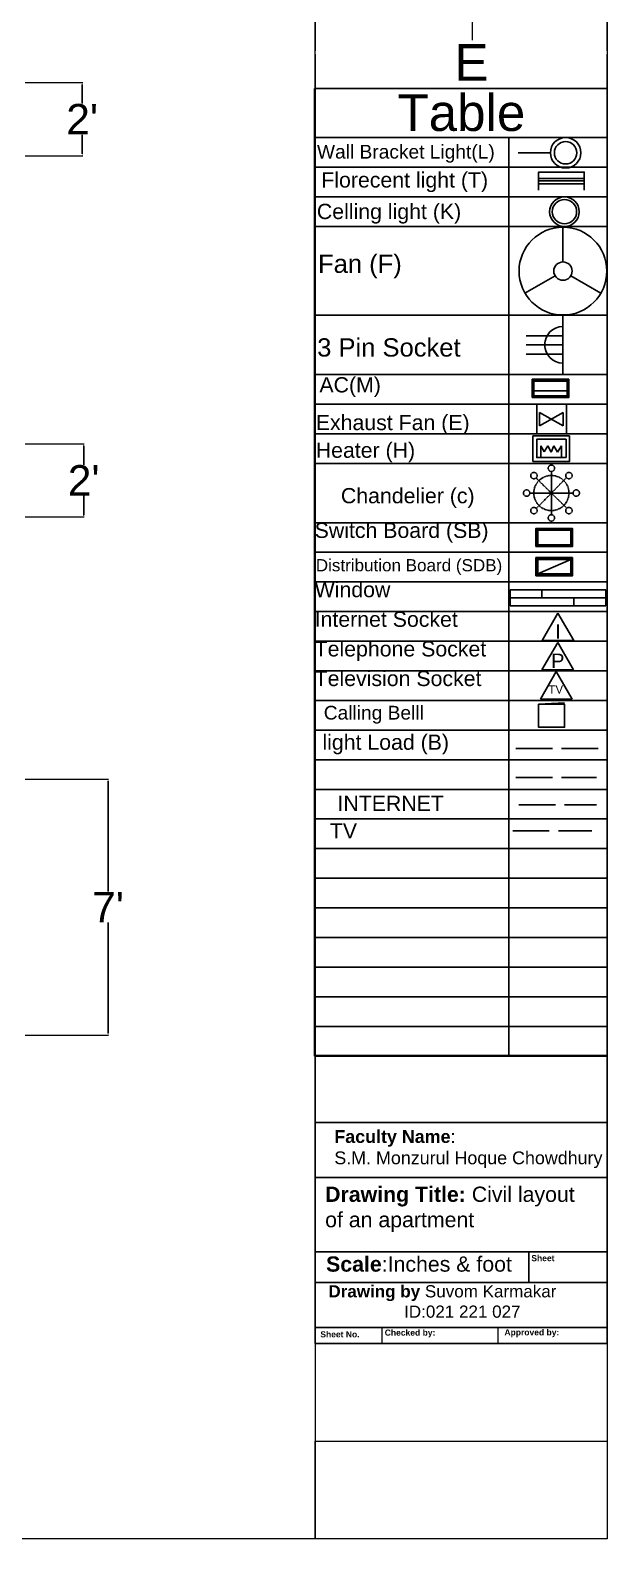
# Model space of a CAD drawing. Header units: inches. Extents: x 1396 to 31789, y 4626 to 27828.
# Drawn here: x 23411.4 to 23601, y 27043.9 to 27538.8 of the extents above; entities that cross this region are included whole.
import ezdxf
from ezdxf.enums import TextEntityAlignment as Align

# ---------------------------------------------------------------- set-up
doc = ezdxf.new("R2010")
doc.units = ezdxf.units.IN
doc.header["$MEASUREMENT"] = 0
doc.linetypes.add('ACAD_ISO02W100', pattern=[15, 12, -3])
for name, color, linetype in [('bath', 4, 'Continuous'), ('freecads.com', 7, 'Continuous'), ('Heavy Load', 3, 'ACAD_ISO02W100'), ('iNTERNET', 30, 'ACAD_ISO02W100'), ('light_dwgmodels.com', 250, 'ACAD_ISO02W100'), ('TV WIRE', 62, 'ACAD_ISO02W100')]:
    doc.layers.add(name, color=color, linetype=linetype)
doc.layers.add('text', color=6, linetype='Continuous', lineweight=9)
doc.styles.add('Arial', font='arial.ttf')
doc.styles.add('Arial_B_1', font='arialbd.ttf', dxfattribs={"height": 2})
doc.styles.get("Standard").update_dxf_attribs({"font": 'arial.ttf'})
doc.dimstyles.new('civil layout', dxfattribs={"dimtxt": 10, "dimasz": 0.625, "dimexe": 0.18, "dimexo": 0.0625, "dimgap": 0.09, "dimtad": 0, "dimtih": 1, "dimtoh": 1, "dimdec": 1, "dimzin": 0, "dimdsep": 46, "dimlunit": 4, "dimtxsty": 'Standard', "dimcen": 0.09, "dimclrd": 256, "dimclre": 256, "dimclrt": 256, "dimadec": 0, "dimazin": 0, "dimtfac": 1.5, "dimtdec": 1, "dimtofl": 0, "dimtmove": 0, "dimatfit": 0, "dimfxl": 1, "dimtolj": 1, "dimtzin": 0, "dimlwe": -1, "dimarcsym": 0})

# ---------------------------------------------------------------- blocks, each defined once
blk = doc.blocks.new('chandelier')
at = {"color": 0}
for p, q in [((193, -189), (-193, 189)), ((189, 193), (-189, -193)), ((0, -270), (0, 270)), ((270, 0), (-270, 0))]:
    blk.add_line(p, q, dxfattribs=at)
for centre, radius in [((-219, 219), 40), ((0, 0), 220), ((0, 310), 40), ((219, 219), 40), ((-310, 0), 40), ((310, 0), 40), ((-219, -219), 40), ((219, -219), 40), ((0, -310), 40)]:
    blk.add_circle(centre, radius, dxfattribs=at)
blk = doc.blocks.new('*D92')
at = {"layer": 'Defpoints', "color": 0, "transparency": 16777216}
for p in [(23409.7, 27293.13), (23409.7, 27209.13), (23437, 27209.13)]:
    blk.add_point(p, dxfattribs=at)
at = {"layer": 'text', "transparency": 16777216}
for p, q in [((23409.76, 27293.13), (23437.18, 27293.13)), ((23409.76, 27209.13), (23437.18, 27209.13))]:
    blk.add_line(p, q, dxfattribs=at)
at = {"layer": 'text', "lineweight": -2, "transparency": 16777216}
for p, q in [((23437, 27292.5), (23437, 27256.22)), ((23437, 27209.75), (23437, 27246.04))]:
    blk.add_line(p, q, dxfattribs=at)
at = {"layer": 'text', "transparency": 16777216}
for points in [[(23436.89, 27292.5), (23437.1, 27292.5), (23437, 27293.13)], [(23436.89, 27209.75), (23437.1, 27209.75), (23437, 27209.13)]]:
    blk.add_solid(points, dxfattribs=at)
at = {"layer": 'text', "transparency": 16777216, "insert": (23437, 27251.13), "char_height": 10, "width": 23.3269, "attachment_point": 5}
blk.add_mtext("\\A1;7'", dxfattribs=at)
blk = doc.blocks.new('*D96')
at = {"layer": 'Defpoints', "color": 0, "transparency": 16777216}
for p in [(23409.7, 27521.63), (23409.7, 27497.63), (23428.5, 27497.63)]:
    blk.add_point(p, dxfattribs=at)
at = {"layer": 'text', "transparency": 16777216}
for p, q in [((23409.76, 27521.63), (23428.68, 27521.63)), ((23409.76, 27497.63), (23428.68, 27497.63))]:
    blk.add_line(p, q, dxfattribs=at)
at = {"layer": 'text', "lineweight": -2, "transparency": 16777216}
for p, q in [((23428.5, 27521), (23428.5, 27514.74)), ((23428.5, 27498.25), (23428.5, 27504.52))]:
    blk.add_line(p, q, dxfattribs=at)
at = {"layer": 'text', "transparency": 16777216}
for points in [[(23428.39, 27521), (23428.6, 27521), (23428.5, 27521.63)], [(23428.39, 27498.25), (23428.6, 27498.25), (23428.5, 27497.63)]]:
    blk.add_solid(points, dxfattribs=at)
at = {"layer": 'text', "transparency": 16777216, "insert": (23428.5, 27509.63), "char_height": 10, "attachment_point": 5}
blk.add_mtext("\\A1;2'", dxfattribs=at)
blk = doc.blocks.new('*D97')
at = {"layer": 'Defpoints', "color": 0, "transparency": 16777216}
for p in [(23409.7, 27403.13), (23409.7, 27379.13), (23429, 27379.13)]:
    blk.add_point(p, dxfattribs=at)
at = {"layer": 'text', "transparency": 16777216}
for p, q in [((23409.76, 27403.13), (23429.18, 27403.13)), ((23409.76, 27379.13), (23429.18, 27379.13))]:
    blk.add_line(p, q, dxfattribs=at)
at = {"layer": 'text', "lineweight": -2, "transparency": 16777216}
for p, q in [((23429, 27402.5), (23429, 27396.24)), ((23429, 27379.75), (23429, 27386.02))]:
    blk.add_line(p, q, dxfattribs=at)
at = {"layer": 'text', "transparency": 16777216}
for points in [[(23428.89, 27402.5), (23429.1, 27402.5), (23429, 27403.13)], [(23428.89, 27379.75), (23429.1, 27379.75), (23429, 27379.13)]]:
    blk.add_solid(points, dxfattribs=at)
at = {"layer": 'text', "transparency": 16777216, "insert": (23429, 27391.13), "char_height": 10, "attachment_point": 5}
blk.add_mtext("\\A1;2'", dxfattribs=at)

msp = doc.modelspace()

# ---------------------------------------------------------------- linework, layer by layer
at = {"color": 7, "true_color": 0xffffff}
msp.add_line((23582.13, 27498.62), (23571.57, 27498.62), dxfattribs=at)
at = {"color": 252, "true_color": 0x939598}
for p, q in [((23593.25, 27490.19), (23578.25, 27490.19)), ((23593.25, 27490.19), (23578.25, 27490.19)), ((23593.25, 27488.45), (23578.25, 27488.45))]:
    msp.add_line(p, q, dxfattribs=at)
at = {"color": 4}
for p, q in [((23593.25, 27489.41), (23578.25, 27489.41)), ((23578.59, 27409.07), (23586.32, 27413.42)), ((23578.59, 27413.42), (23586.32, 27409.07))]:
    msp.add_line(p, q, dxfattribs=at)
for p, q in [((23586.25, 27462.79), (23586.25, 27474.19)), ((23583.65, 27458.29), (23573.78, 27452.59)), ((23588.85, 27458.29), (23598.72, 27452.59)), ((23586.19, 27425.87), (23586.19, 27445.26)), ((23586.19, 27435.57), (23574.19, 27435.57)), ((23586.19, 27432.5), (23574.19, 27432.5))]:
    msp.add_line(p, q)
at = {"color": 1}
for p, q in [((23580.07, 27400.5), (23578.98, 27402.45)), ((23578.98, 27402.45), (23578.98, 27398.63)), ((23581.3, 27402.47), (23580.07, 27400.5)), ((23582.33, 27400.44), (23581.3, 27402.47)), ((23583.31, 27402.51), (23582.33, 27400.44)), ((23584.51, 27400.42), (23583.31, 27402.51)), ((23585.82, 27402.51), (23584.51, 27400.42)), ((23585.82, 27398.63), (23585.82, 27402.51))]:
    msp.add_line(p, q, dxfattribs=at)
at = {"color": 0}
for p, q in [((23579.41, 27338.57), (23584.6, 27347.55)), ((23584.6, 27347.55), (23589.78, 27338.57)), ((23579.37, 27328.98), (23584.56, 27337.96)), ((23579.41, 27338.57), (23589.78, 27338.57)), ((23584.56, 27337.96), (23589.74, 27328.98)), ((23578.89, 27319.41), (23584.07, 27328.39)), ((23579.37, 27328.98), (23589.74, 27328.98)), ((23584.07, 27328.39), (23589.25, 27319.41)), ((23578.89, 27319.41), (23589.25, 27319.41))]:
    msp.add_line(p, q, dxfattribs=at)
at = {"color": 7}
msp.add_line((23578.27, 27317.67), (23586.77, 27318.17), dxfattribs=at)
at = {"color": 252, "true_color": 0x939598}
msp.add_lwpolyline([(23593.25, 27486.3), (23593.25, 27492.3), (23578.25, 27492.3)], dxfattribs=at)
at = {"color": 251, "true_color": 0x636466}
msp.add_lwpolyline([(23578.25, 27486.3), (23578.25, 27492.3), (23593.25, 27492.3), (23593.25, 27486.3)], dxfattribs=at)
msp.add_lwpolyline([(23574.19, 27432.5), (23586.19, 27432.5), (23586.19, 27438.5), (23574.19, 27438.5)])
for points in [[(23576.13, 27418.29), (23588.13, 27418.29), (23588.13, 27424.29), (23576.13, 27424.29)], [(23577.37, 27369.4), (23589.37, 27369.4), (23589.37, 27375.4), (23577.37, 27375.4)], [(23577.96, 27370.03), (23588.84, 27370.03), (23588.84, 27374.77), (23577.96, 27374.77)], [(23577.37, 27359.81), (23589.37, 27359.81), (23589.37, 27365.81), (23577.37, 27365.81)], [(23577.96, 27360.44), (23588.84, 27360.44), (23588.84, 27365.18), (23577.96, 27365.18)]]:
    msp.add_lwpolyline(points, close=True)
at = {"color": 143, "true_color": 0x7aafdf}
msp.add_lwpolyline([(23576.41, 27418.6), (23587.84, 27418.6), (23587.84, 27423.98), (23576.41, 27423.98)], close=True, dxfattribs=at)
at = {"color": 1}
for points in [[(23576.71, 27418.92), (23587.59, 27418.92), (23587.59, 27423.66), (23576.71, 27423.66)], [(23576.71, 27423.66), (23587.59, 27423.66), (23587.59, 27420.46), (23576.71, 27420.46)]]:
    msp.add_lwpolyline(points, close=True, dxfattribs=at)
at = {"color": 251, "true_color": 0x636466}
for points in [[(23577.66, 27406.4), (23587.38, 27406.4), (23587.38, 27416.12), (23577.66, 27416.12)], [(23588.42, 27405.71), (23576.42, 27405.71), (23576.42, 27397.33), (23588.42, 27397.33)], [(23587.26, 27398.59), (23577.66, 27398.59), (23577.66, 27404.6), (23587.26, 27404.6)]]:
    msp.add_lwpolyline(points, close=True, dxfattribs=at)
at = {"color": 4}
for points in [[(23578.59, 27413.42), (23578.59, 27409.07)], [(23586.32, 27409.07), (23586.32, 27413.42)]]:
    msp.add_lwpolyline(points, dxfattribs=at)
for points in [[(23577.66, 27369.71), (23589.08, 27369.71), (23589.08, 27375.08), (23577.66, 27375.08)], [(23577.66, 27360.12), (23589.08, 27360.12), (23589.08, 27365.5), (23577.66, 27365.5)]]:
    msp.add_lwpolyline(points, close=True, dxfattribs=at)
at = {"color": 143, "true_color": 0x7aafdf}
for points in [[(23600.3, 27355.18), (23568.89, 27355.18)], [(23568.89, 27349.94), (23589.83, 27349.94), (23589.83, 27352.56), (23568.89, 27352.56)], [(23600.3, 27355.18), (23579.36, 27355.18), (23579.36, 27352.56), (23600.3, 27352.56)], [(23568.89, 27349.94), (23600.3, 27349.94)]]:
    msp.add_lwpolyline(points, dxfattribs=at)
at = {"color": 7}
msp.add_lwpolyline([(23578.27, 27317.67), (23586.77, 27317.67), (23586.77, 27310.17), (23578.27, 27310.17)], close=True, dxfattribs=at)
at = {"color": 7, "true_color": 0xffffff}
msp.add_circle((23587.13, 27498.62), 5, dxfattribs=at)
at = {"color": 4}
for centre, radius in [((23587.13, 27498.62), 3.69), ((23586.75, 27479.28), 3.99), ((23586.25, 27459.79), 3)]:
    msp.add_circle(centre, radius, dxfattribs=at)
msp.add_circle((23586.75, 27479.28), 4.86)
at = {"color": 251, "true_color": 0x636466}
msp.add_circle((23586.25, 27459.79), 14.4, dxfattribs=at)
at = {"color": 4}
msp.add_arc((23586.25, 27435.61), 6, 90.929, 269.071, dxfattribs=at)
at = {"layer": 'bath', "color": 254, "true_color": 0xddb3d4}
for p, q in [((23504.78, 27519.73), (23600.78, 27519.73)), ((23504.78, 27519.73), (23504.78, 27202.29)), ((23504.97, 27519.73), (23504.97, 27202.29)), ((23600.78, 27519.73), (23600.78, 27202.29)), ((23504.78, 27503.61), (23600.78, 27503.61)), ((23568.45, 27503.61), (23568.45, 27202.29)), ((23504.78, 27493.89), (23600.78, 27493.89)), ((23504.78, 27484.17), (23600.78, 27484.17)), ((23504.78, 27474.45), (23600.78, 27474.45)), ((23504.78, 27445.29), (23600.78, 27445.29)), ((23504.78, 27425.85), (23600.78, 27425.85)), ((23504.78, 27416.13), (23600.78, 27416.13)), ((23504.78, 27406.41), (23600.78, 27406.41)), ((23504.78, 27396.69), (23600.78, 27396.69)), ((23504.78, 27377.25), (23600.78, 27377.25)), ((23504.78, 27367.53), (23600.78, 27367.53)), ((23504.78, 27357.81), (23600.78, 27357.81)), ((23504.78, 27348.09), (23600.78, 27348.09)), ((23504.78, 27338.37), (23600.78, 27338.37)), ((23504.78, 27328.65), (23600.78, 27328.65)), ((23504.78, 27318.93), (23600.78, 27318.93)), ((23504.78, 27309.21), (23600.78, 27309.21)), ((23504.78, 27299.49), (23600.78, 27299.49)), ((23504.78, 27289.77), (23600.78, 27289.77)), ((23504.78, 27280.05), (23600.78, 27280.05)), ((23504.78, 27270.33), (23600.78, 27270.33)), ((23504.78, 27260.61), (23600.78, 27260.61)), ((23504.78, 27250.89), (23600.78, 27250.89)), ((23504.78, 27241.17), (23600.78, 27241.17)), ((23504.78, 27231.45), (23600.78, 27231.45)), ((23504.78, 27221.73), (23600.78, 27221.73)), ((23504.78, 27212.01), (23600.78, 27212.01)), ((23504.78, 27202.29), (23600.78, 27202.29)), ((23504.97, 27202.29), (23600.97, 27202.29))]:
    msp.add_line(p, q, dxfattribs=at)
at = {"layer": 'bath', "color": 0, "linetype": 'ACAD_ISO02W100'}
msp.add_line((23577.96, 27360.44), (23588.84, 27365.18), dxfattribs=at)
at = {"layer": 'bath', "color": 4, "linetype": 'ACAD_ISO02W100'}
for p, q in [((23568.89, 27349.94), (23568.89, 27355.18)), ((23600.3, 27355.18), (23600.3, 27349.94))]:
    msp.add_line(p, q, dxfattribs=at)
at = {"layer": 'freecads.com', "lineweight": 30}
for p, q in [((23504.97, 27626.7), (23504.97, 27532)), ((23600.78, 27532), (23600.78, 27626.7)), ((23504.97, 27441), (23504.97, 27531)), ((23600.78, 27531), (23600.78, 27441)), ((23504.97, 27519.73), (23600.78, 27519.73)), ((23504.97, 27440), (23504.97, 27359)), ((23600.78, 27360), (23600.78, 27440)), ((23504.97, 27108), (23504.97, 27359)), ((23600.78, 27359), (23600.78, 27108)), ((23504.97, 27202.44), (23600.78, 27202.44)), ((23504.97, 27180.44), (23600.78, 27180.44)), ((23504.97, 27162.44), (23600.78, 27162.44)), ((23504.97, 27138), (23600.78, 27138)), ((23575.01, 27138), (23575.01, 27128)), ((23504.97, 27128), (23600.78, 27128)), ((23504.97, 27113.24), (23600.78, 27113.24)), ((23504.97, 27108), (23600.78, 27108))]:
    msp.add_line(p, q, dxfattribs=at)
at = {"layer": 'Heavy Load'}
msp.add_line((23570.77, 27293.67), (23597.27, 27293.67), dxfattribs=at)
at = {"layer": 'iNTERNET', "lineweight": 25}
msp.add_line((23571.77, 27284.67), (23597.27, 27284.67), dxfattribs=at)
at = {"layer": 'light_dwgmodels.com'}
msp.add_line((23570.77, 27303.17), (23597.77, 27303.17), dxfattribs=at)
at = {"layer": 'text', "color": 0}
for p, q in [((23556.5, 27555.27), (23556.5, 27535.56)), ((23504.97, 27531), (23504.97, 27532)), ((23504.97, 27440), (23504.97, 27441)), ((23564.88, 27113.01), (23564.88, 27108)), ((23526.79, 27112.87), (23526.79, 27107.96)), ((23526.79, 27107.96), (23564.51, 27107.96))]:
    msp.add_line(p, q, dxfattribs=at)
at = {"layer": 'text', "color": 7}
for p, q in [((23504.97, 27108), (23504.97, 27043.89)), ((23504.97, 27043.89), (23504.97, 27075.95)), ((23504.97, 27075.95), (23600.78, 27075.95))]:
    msp.add_line(p, q, dxfattribs=at)
at = {"layer": 'text', "color": 0}
msp.add_lwpolyline([(22474.22, 27828), (23600.78, 27828), (23600.78, 27043.89), (22474.22, 27043.89)], close=True, dxfattribs=at)
at = {"layer": 'TV WIRE', "lineweight": 25}
msp.add_line((23569.77, 27276.17), (23595.77, 27276.17), dxfattribs=at)

# ---------------------------------------------------------------- block references
at = {"layer": 'light_dwgmodels.com', "color": 3, "xscale": 0.02625, "yscale": 0.02625, "zscale": 0.02625}
msp.add_blockref('chandelier', (23582.46, 27386.97), dxfattribs=at)

# ---------------------------------------------------------------- texts
at = {"color": 0, "style": 'Arial'}
for s, p in [('I', (23584.6, 27341.57)), ('P', (23584.56, 27331.97))]:
    msp.add_text(s, height=4.67, dxfattribs=at).set_placement(p, align=Align.MIDDLE_CENTER)
at = {"color": 7, "insert": (23507.77, 27317.17), "char_height": 4.5, "attachment_point": 1}
msp.add_mtext_dynamic_manual_height_columns('{\\C4;Calling Belll}', width=43.5, gutter_width=1, heights=[0], dxfattribs=at)
at = {"layer": 'bath', "color": 254, "linetype": 'ACAD_ISO02W100', "true_color": 0xddb3d4}
msp.add_text('Table', height=12, dxfattribs=at).set_placement((23531.97, 27505.77))
at = {"layer": 'bath', "color": 1, "linetype": 'ACAD_ISO02W100', "attachment_point": 1}
for s, width, heights, insert, char_height in [('\\pxql;{\\C256;Wall Bracket Light(L)}', 68.5772, [2.06], (23505.54, 27501.21), 4.5), ('{\\C4;Fan (F)}', 63.6606, [0.00524], (23505.9, 27465.21), 6), ('{\\C4;3 Pin Socket}', 63.6606, [0], (23505.61, 27437.75), 6), ('{\\C4;AC(M)}', 63.6606, [0], (23506.34, 27424.99), 5), ('\\pxqc;{\\C256;Exhaust Fan (E)}', 63.0102, [0], (23498.89, 27412.62), 5)]:
    msp.add_mtext_dynamic_manual_height_columns(s, width=width, gutter_width=1, heights=heights, dxfattribs=dict(at, insert=insert, char_height=char_height))
at = {"layer": 'bath', "color": 0, "insert": (23506.96, 27492.21), "char_height": 5, "attachment_point": 1}
msp.add_mtext_dynamic_manual_height_columns('{\\C4;Florecent light (T)}', width=60.3012, gutter_width=1, heights=[0], dxfattribs=at)
at = {"layer": 'bath', "color": 4, "linetype": 'ACAD_ISO02W100', "attachment_point": 1}
for s, width, gutter_width, insert, char_height in [('\\pxqc;Heater (H)', 63.6606, 1, (23489.62, 27403.54), 5), ('\\pxqc;Chandelier (c)', 63.6606, 1, (23503.5, 27388.62), 5), ('Switch Board (SB)', 63.6606, 1, (23504.78, 27377.25), 5), ('Distribution Board (SDB)', 996.0397, 1, (23505.16, 27365.3), 4), ('Window', 63.6606, 1, (23504.78, 27357.81), 5), ('Internet Socket', 63.6606, 1, (23504.78, 27348.09), 5), ('Telephone Socket', 63.6606, 1, (23504.78, 27338.37), 5), ('Television Socket', 63.6606, 1, (23504.78, 27328.65), 5), ('{\\C31;\\c6737150;TV}', 7.776, 0.9, (23581.48, 27323.9), 2.7)]:
    msp.add_mtext_dynamic_manual_height_columns(s, width=width, gutter_width=gutter_width, heights=[0], dxfattribs=dict(at, insert=insert, char_height=char_height))
at = {"layer": 'freecads.com', "lineweight": 30, "style": 'Arial_B_1'}
for s, p in [('Sheet', (23575.87, 27134.97)), ('Sheet No.', (23506.64, 27109.98)), ('Checked by:', (23527.78, 27110.55)), ('Approved by:', (23567.05, 27110.64))]:
    msp.add_text(s, height=2, dxfattribs=at).set_placement(p)
at = {"layer": 'iNTERNET', "lineweight": 25, "insert": (23512.27, 27287.67), "char_height": 5, "attachment_point": 1}
msp.add_mtext_dynamic_manual_height_columns('INTERNET', width=20.5, gutter_width=1, heights=[0], dxfattribs=at)
at = {"layer": 'light_dwgmodels.com', "insert": (23507.33, 27307.75), "char_height": 5, "attachment_point": 1}
msp.add_mtext_dynamic_manual_height_columns('{\\C4;light Load (B)}', width=48, gutter_width=1, heights=[0.327], dxfattribs=at)
at = {"layer": 'text', "color": 0, "attachment_point": 1}
for s, width, gutter_width, heights, insert, char_height in [('E', 8.0162, 1, [0], (23550.64, 27534.25), 12), ('{\\C4;Celling light (K)}', 59.5205, 1, [0], (23505.51, 27481.86), 5), ('{\\fArial|b1|i0|c0|p34;Faculty Name\\fArial|b0|i0|c0|p34;\\C256;: \\PS.M. Monzurul Hoque Chowdhury}', 266.8461, 0.839, [26.56], (23511.24, 27177.97), 4.1966), ('{\\fArial|b1|i0|c0|p34;\\C7;Drawing Title:\\fArial|b0|i0|c0|p34;\\C256;\\c0; \\C256;Civil layout of an apartment}', 83.2593, 1, [0], (23508.22, 27159.44), 5), ('{\\fArial|b1|i0|c0|p34;\\C7;Scale\\fArial|b0|i0|c0|p34;\\C256;:Inches & foot}', 74.0805, 1, [0], (23508.54, 27136.54), 5), ('{\\fArial|b1|i0|c0|p34;\\C9;Drawing by\\C256; \\fArial|b0|i0|c0|p34;Suvom Karmakar\\P                ID:021 221 027}', 88.5075, 1, [0], (23509.29, 27127.1), 4)]:
    msp.add_mtext_dynamic_manual_height_columns(s, width=width, gutter_width=gutter_width, heights=heights, dxfattribs=dict(at, insert=insert, char_height=char_height))
at = {"layer": 'TV WIRE', "lineweight": 25, "insert": (23509.77, 27278.67), "char_height": 5, "attachment_point": 1}
msp.add_mtext_dynamic_manual_height_columns('TV', width=15, gutter_width=1, heights=[0], dxfattribs=at)

# ---------------------------------------------------------------- dimensions: what is measured, and where the dimension line sits
at = {"layer": 'text', "color": 7}
for base, p1, p2, picture, middle in [((23428.5, 27497.63), (23409.7, 27521.63), (23409.7, 27497.63), '*D96', (23428.5, 27509.63)), ((23429, 27379.13), (23409.7, 27403.13), (23409.7, 27379.13), '*D97', (23429, 27391.13))]:
    dim = msp.add_linear_dim(base=base, p1=p1, p2=p2, angle=90, dimstyle='civil layout', dxfattribs=at)
    dim.commit()
    dim.dimension.update_dxf_attribs({"geometry": picture, "text_midpoint": middle})
at = {"layer": 'text', "color": 6}
dim = msp.add_linear_dim(base=(23437, 27209.13), p1=(23409.7, 27293.13), p2=(23409.7, 27209.13), angle=90, dimstyle='civil layout', dxfattribs=at)
dim.commit()
dim.dimension.update_dxf_attribs({"geometry": '*D92', "text_midpoint": (23437, 27251.13), "dimtype": 160})

doc.saveas('drawing.dxf')
